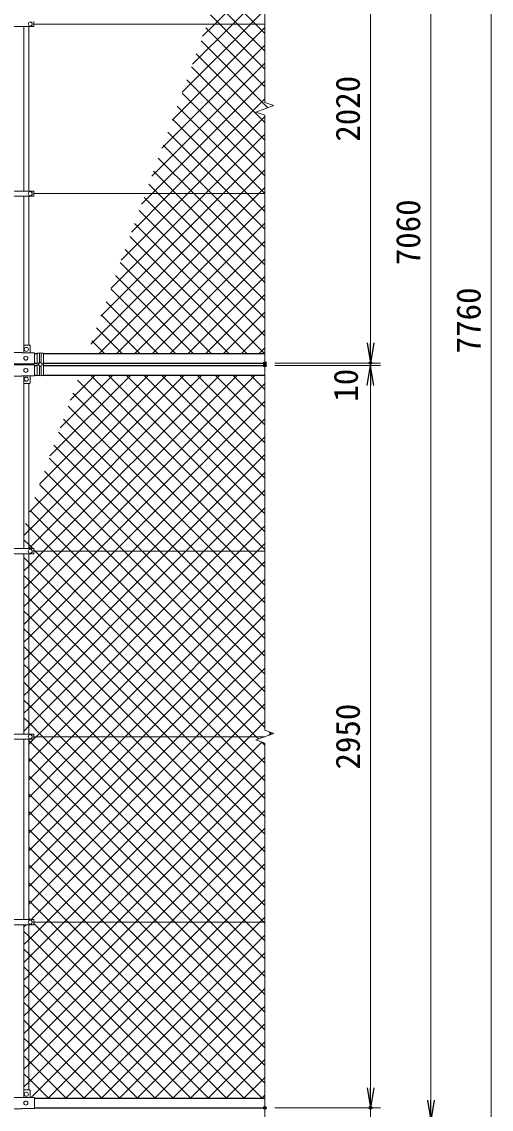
# Model space of a CAD drawing. Units: millimetres, scale not verified. Extents: x -8399 to 8401, y -5940 to 5940.
# Drawn here: x -4360 to -2493, y -2665 to 1657 of the extents above; entities that cross this region are included whole.
import ezdxf
from ezdxf.enums import TextEntityAlignment as Align

# ---------------------------------------------------------------- set-up
doc = ezdxf.new("R2010")
doc.units = ezdxf.units.MM
doc.header["$LTSCALE"] = 20
doc.header["$PDMODE"] = 32
doc.header["$PDSIZE"] = 10
for name, color, linetype, lineweight in [('0-1_D-STR1', 1, 'Continuous', 25), ('0-5_D-STR-DIM', 7, 'Continuous', 13), ('0-8_D-STR3', 3, 'Continuous', 13), ('0-D_D-STR2', 7, 'Continuous', 13)]:
    doc.layers.add(name, color=color, linetype=linetype, lineweight=lineweight)
doc.layers.add('0-6_0', color=7, linetype='Continuous')
doc.layers.add('0-7_Defpoints', color=8, linetype='Continuous')
doc.styles.add('ＭＳ ゴシック', font='')
doc.styles.get('ＭＳ ゴシック').set_extended_font_data('MS Gothic')

# ---------------------------------------------------------------- blocks, each defined once
blk = doc.blocks.new('_Open')
at = {"layer": '0-6_0'}
blk.add_line((-20, 3.333), (0, 0), dxfattribs=at)
blk.add_lwpolyline([(-20, -3.333), (0, 0), (-20, 0)], dxfattribs=at)

msp = doc.modelspace()

# ---------------------------------------------------------------- linework, layer by layer
at = {"layer": '0-1_D-STR1'}
for p, q in [((-4308.42, 338.55), (-4298.42, 338.55)), ((-4273.42, 338.55), (-3393.42, 338.55)), ((-4308.42, 300.45), (-4298.42, 300.45)), ((-4308.42, 290.45), (-4298.42, 290.45)), ((-4273.42, 300.45), (-3393.42, 300.45)), ((-4273.42, 290.45), (-3393.42, 290.45)), ((-4308.42, 252.35), (-4298.42, 252.35)), ((-4273.42, 252.35), (-3393.42, 252.35)), ((-4308.42, -2621.45), (-3393.42, -2621.45)), ((-4308.42, -2659.55), (-3393.42, -2659.55))]:
    msp.add_line(p, q, dxfattribs=at)
at = {"layer": '0-5_D-STR-DIM'}
for p, q in [((-2733.42, 4270.45), (-2733.42, -2629.55)), ((-2493.42, 4270.45), (-2493.42, -3329.55)), ((-3393.42, 3314.8), (-3393.42, 1336.11)), ((-2973.42, 380.45), (-2973.42, 2240.45)), ((-3428.66, 1297.63), (-3358.18, 1323.28)), ((-3393.42, 1284.8), (-3428.66, 1297.63)), ((-3358.18, 1323.28), (-3393.42, 1336.11)), ((-3393.42, 1284.8), (-3393.42, -1158.89)), ((-2973.42, 380.45), (-2973.42, 460.45)), ((-3353.42, 300.45), (-2933.42, 300.45)), ((-3353.42, 300.45), (-2933.42, 300.45)), ((-3353.42, 290.45), (-2933.42, 290.45)), ((-3353.42, 290.45), (-2933.42, 290.45)), ((-2973.42, 290.45), (-2973.42, 300.45)), ((-2973.42, 210.45), (-2973.42, -2579.55)), ((-2973.42, 210.45), (-2973.42, 130.45)), ((-3358.18, -1171.72), (-3393.42, -1158.89)), ((-3428.66, -1197.37), (-3358.18, -1171.72)), ((-3393.42, -1210.2), (-3428.66, -1197.37)), ((-3393.42, -1210.2), (-3393.42, -2799.55)), ((-2973.42, -2579.55), (-2973.42, -2499.55)), ((-3353.42, -2659.55), (-2933.42, -2659.55)), ((-3353.42, -2659.55), (-2933.42, -2659.55)), ((-2973.42, -2659.55), (-2973.42, -2709.55))]:
    msp.add_line(p, q, dxfattribs=at)
at = {"layer": '0-7_Defpoints'}
for p in [(-3393.42, 300.45), (-2973.42, 300.45), (-3393.42, 290.45), (-3393.42, -2659.55), (-2973.42, -2659.55)]:
    msp.add_point(p, dxfattribs=at)
at = {"layer": '0-8_D-STR3'}
for p, q in [((-4310.92, 1657.75), (-4310.92, 1637.15)), ((-3393.42, 1647.45), (-4310.92, 1647.45)), ((-4475.92, 1637.15), (-4310.92, 1637.15)), ((-4350.92, 1637.15), (-4350.92, 983.75)), ((-4331.92, 1637.15), (-4331.92, 983.75)), ((-4475.92, 983.75), (-4310.92, 983.75)), ((-4475.92, 963.15), (-4310.92, 963.15)), ((-4350.92, 370.88), (-4350.92, 963.15)), ((-4331.92, 371.55), (-4331.92, 963.15)), ((-4310.92, 983.75), (-4310.92, 963.15)), ((-3393.42, 973.45), (-4310.92, 973.45)), ((-4351.42, 341.55), (-4351.42, 369.55)), ((-4349.42, 371.55), (-4328.42, 371.55)), ((-4326.42, 341.55), (-4326.42, 369.55)), ((-4427.22, 342.05), (-4359.62, 342.05)), ((-4359.62, 342.05), (-4358.62, 341.55)), ((-4359.62, 341.55), (-4308.42, 341.55)), ((-4308.42, 297.55), (-4308.42, 341.55)), ((-4298.42, 339.82), (-4289.42, 339.82)), ((-4289.42, 339.82), (-4289.42, 307.45)), ((-4282.42, 339.82), (-4282.42, 307.45)), ((-4359.62, 297.55), (-4308.42, 297.55)), ((-4359.62, 293.35), (-4308.42, 293.35)), ((-4308.42, 293.35), (-4308.42, 249.35)), ((-4289.42, 250.56), (-4289.42, 283.45)), ((-4282.42, 250.56), (-4282.42, 283.45)), ((-4427.22, 248.85), (-4359.62, 248.85)), ((-4359.62, 248.85), (-4358.62, 249.35)), ((-4359.62, 249.35), (-4308.42, 249.35)), ((-4351.42, 249.35), (-4351.42, 221.35)), ((-4350.92, -437.25), (-4350.92, 220.03)), ((-4349.42, 219.35), (-4328.42, 219.35)), ((-4331.92, -437.25), (-4331.92, 219.35)), ((-4326.42, 249.35), (-4326.42, 221.35)), ((-4475.92, -437.25), (-4310.92, -437.25)), ((-4475.92, -457.85), (-4310.92, -457.85)), ((-4350.92, -1174.25), (-4350.92, -457.85)), ((-4331.92, -1174.25), (-4331.92, -457.85)), ((-4310.92, -437.25), (-4310.92, -457.85)), ((-3393.42, -447.55), (-4310.92, -447.55)), ((-4475.92, -1174.25), (-4310.92, -1174.25)), ((-4475.92, -1194.85), (-4310.92, -1194.85)), ((-4350.92, -1911.25), (-4350.92, -1194.85)), ((-4331.92, -1911.25), (-4331.92, -1194.85)), ((-4310.92, -1174.25), (-4310.92, -1194.85)), ((-3393.42, -1184.55), (-4310.92, -1184.55)), ((-4475.92, -1911.25), (-4310.92, -1911.25)), ((-4475.92, -1931.85), (-4310.92, -1931.85)), ((-4350.92, -2589.12), (-4350.92, -1931.85)), ((-4331.92, -2588.45), (-4331.92, -1931.85)), ((-4310.92, -1911.25), (-4310.92, -1931.85)), ((-3393.42, -1921.55), (-4310.92, -1921.55)), ((-4351.42, -2618.45), (-4351.42, -2590.45)), ((-4349.42, -2588.45), (-4328.42, -2588.45)), ((-4326.42, -2618.45), (-4326.42, -2590.45)), ((-4427.22, -2617.95), (-4359.62, -2617.95)), ((-4359.62, -2617.95), (-4358.62, -2618.45)), ((-4359.62, -2618.45), (-4308.42, -2618.45)), ((-4308.42, -2662.45), (-4308.42, -2618.45)), ((-4359.62, -2662.45), (-4308.42, -2662.45))]:
    msp.add_line(p, q, dxfattribs=at)
for points in [[(-4289.42, 250.56), (-4298.42, 250.56), (-4298.42, 339.82)], [(-4282.42, 339.82), (-4273.42, 339.82), (-4273.42, 250.56), (-4282.42, 250.56)], [(-4427.22, 297.05), (-4359.62, 297.05), (-4358.62, 297.55)], [(-4427.22, 293.85), (-4359.62, 293.85), (-4358.62, 293.35)], [(-4427.22, -2662.95), (-4359.62, -2662.95), (-4358.62, -2662.45)]]:
    msp.add_lwpolyline(points, dxfattribs=at)
msp.add_lwpolyline([(-4285.92, 287.35), (-4292.94, 291.4), (-4292.94, 299.5), (-4285.92, 303.55), (-4278.91, 299.5), (-4278.91, 291.4)], close=True, dxfattribs=at)
for centre, radius in [((-4325.92, 1647.45), 8), ((-4325.92, 973.45), 8), ((-4341.42, 354.55), 8), ((-4343.42, 319.55), 8), ((-4343.42, 271.35), 8), ((-4285.92, 295.45), 7.03), ((-4341.42, 236.35), 8), ((-4325.92, -447.55), 8), ((-4325.92, -1184.55), 8), ((-4325.92, -1921.55), 8), ((-4343.42, -2640.45), 8), ((-4341.42, -2605.45), 8)]:
    msp.add_circle(centre, radius, dxfattribs=at)
for centre, radius, start, end in [((-4349.42, 369.55), 2, 90, 180), ((-4328.42, 369.55), 2, 0, 90), ((-4285.92, 334.2), 6.62, 58.10921, 121.89079), ((-4285.92, 307.45), 3.5, 180, 0), ((-4285.92, 283.45), 3.5, 0, 180), ((-4349.42, 221.35), 2, 180, 270), ((-4328.42, 221.35), 2, 270, 0), ((-4285.92, 256.19), 6.62, 238.10921, 301.89079), ((-4349.42, -2590.45), 2, 90, 180), ((-4328.42, -2590.45), 2, 0, 90)]:
    msp.add_arc(centre, radius, start, end, dxfattribs=at)
at = {"layer": '0-D_D-STR2'}
for p, q in [((-3591.78, 1647.45), (-3393.42, 1845.81)), ((-3430.88, 1647.45), (-3571.59, 1788.16)), ((-3521.07, 1647.45), (-3393.42, 1775.1)), ((-3501.6, 1647.45), (-3590.46, 1736.31)), ((-3450.35, 1647.45), (-3393.42, 1704.38)), ((-3721.48, 1376.33), (-3450.35, 1647.45)), ((-3681.02, 1487.5), (-3521.07, 1647.45)), ((-3640.55, 1598.68), (-3591.78, 1647.45)), ((-3572.31, 1647.45), (-3609.33, 1684.47)), ((-3393.42, 1468.57), (-3572.31, 1647.45)), ((-3393.42, 1539.28), (-3501.6, 1647.45)), ((-3393.42, 1609.99), (-3430.88, 1647.45)), ((-3761.95, 1265.15), (-3393.42, 1633.67)), ((-3393.42, 1397.86), (-3628.19, 1632.63)), ((-3802.41, 1153.98), (-3393.42, 1562.96)), ((-3381.18, 1314.91), (-3647.06, 1580.79)), ((-3393.42, 1256.44), (-3665.93, 1528.95)), ((-3842.87, 1042.8), (-3393.42, 1492.25)), ((-3393.42, 1185.73), (-3684.8, 1477.11)), ((-3841.51, 973.45), (-3393.42, 1421.54)), ((-3393.42, 1115.02), (-3703.67, 1425.26)), ((-3770.8, 973.45), (-3393.42, 1350.83)), ((-3393.42, 1044.31), (-3722.54, 1373.42)), ((-3393.42, 973.6), (-3741.41, 1321.58)), ((-3463.99, 973.45), (-3760.28, 1269.74)), ((-3700.09, 973.45), (-3393.42, 1280.12)), ((-3534.7, 973.45), (-3779.15, 1217.9)), ((-3629.38, 973.45), (-3393.42, 1209.41)), ((-3605.41, 973.45), (-3798.01, 1166.05)), ((-3558.67, 973.45), (-3393.42, 1138.7)), ((-3676.12, 973.45), (-3816.88, 1114.21)), ((-3746.83, 973.45), (-3835.75, 1062.37)), ((-3487.96, 973.45), (-3393.42, 1067.99)), ((-3817.54, 973.45), (-3854.62, 1010.53)), ((-4085.66, 375.75), (-3487.96, 973.45)), ((-4045.2, 486.93), (-3558.67, 973.45)), ((-4004.73, 598.1), (-3629.38, 973.45)), ((-3964.27, 709.28), (-3700.09, 973.45)), ((-3923.8, 820.45), (-3770.8, 973.45)), ((-3883.34, 931.63), (-3841.51, 973.45)), ((-3393.42, 478.62), (-3873.49, 958.69)), ((-3393.42, 549.33), (-3817.54, 973.45)), ((-3393.42, 620.04), (-3746.83, 973.45)), ((-3393.42, 690.75), (-3676.12, 973.45)), ((-3393.42, 761.46), (-3605.41, 973.45)), ((-3393.42, 832.17), (-3534.7, 973.45)), ((-3393.42, 902.88), (-3463.99, 973.45)), ((-3981.44, 338.55), (-3393.42, 926.57)), ((-3393.42, 407.91), (-3892.36, 906.85)), ((-3394.78, 338.55), (-3911.23, 855)), ((-3910.73, 338.55), (-3393.42, 855.86)), ((-3465.49, 338.55), (-3930.1, 803.16)), ((-3840.02, 338.55), (-3393.42, 785.15)), ((-3536.2, 338.55), (-3948.97, 751.32)), ((-3606.91, 338.55), (-3967.83, 699.48)), ((-3769.3, 338.55), (-3393.42, 714.44)), ((-3677.62, 338.55), (-3986.7, 647.64)), ((-3698.59, 338.55), (-3393.42, 643.72)), ((-3748.33, 338.55), (-4005.57, 595.79)), ((-3627.88, 338.55), (-3393.42, 573.01)), ((-3819.04, 338.55), (-4024.44, 543.95)), ((-3889.75, 338.55), (-4043.31, 492.11)), ((-3557.17, 338.55), (-3393.42, 502.3)), ((-3960.46, 338.55), (-4062.18, 440.27)), ((-3486.46, 338.55), (-3393.42, 431.59)), ((-4031.17, 338.55), (-4081.05, 388.43)), ((-3415.75, 338.55), (-3393.42, 360.88)), ((-4328.45, -291.3), (-3784.79, 252.35)), ((-4287.98, -180.13), (-3855.5, 252.35)), ((-4272.56, -447.55), (-3572.66, 252.35)), ((-4247.52, -68.95), (-3926.22, 252.35)), ((-4207.05, 42.22), (-3996.93, 252.35)), ((-4201.85, -447.55), (-3501.95, 252.35)), ((-4166.59, 153.4), (-4067.64, 252.35)), ((-3457.2, -447.55), (-4137.65, 232.9)), ((-4131.14, -447.55), (-3431.24, 252.35)), ((-3393.42, -440.62), (-4086.39, 252.35)), ((-4060.43, -447.55), (-3393.42, 219.46)), ((-3393.42, -369.91), (-4015.68, 252.35)), ((-3393.42, -299.2), (-3944.97, 252.35)), ((-3393.42, -228.49), (-3874.26, 252.35)), ((-3393.42, -157.78), (-3803.55, 252.35)), ((-3393.42, -87.06), (-3732.84, 252.35)), ((-3393.42, -16.35), (-3662.13, 252.35)), ((-3393.42, 54.36), (-3591.42, 252.35)), ((-3393.42, 125.07), (-3520.71, 252.35)), ((-3393.42, 195.78), (-3450, 252.35)), ((-3527.92, -447.55), (-4156.52, 181.06)), ((-3989.72, -447.55), (-3393.42, 148.75)), ((-3598.63, -447.55), (-4175.39, 129.22)), ((-3669.34, -447.55), (-4194.26, 77.38)), ((-3919.01, -447.55), (-3393.42, 78.04)), ((-3740.05, -447.55), (-4213.13, 25.53)), ((-3848.3, -447.55), (-3393.42, 7.33)), ((-3810.76, -447.55), (-4232, -26.31)), ((-3881.47, -447.55), (-4250.87, -78.15)), ((-3777.59, -447.55), (-3393.42, -63.38)), ((-3952.18, -447.55), (-4269.74, -129.99)), ((-3706.88, -447.55), (-3393.42, -134.09)), ((-4022.89, -447.55), (-4288.6, -181.83)), ((-3636.17, -447.55), (-3393.42, -204.8)), ((-3494.74, -447.55), (-3393.42, -346.22)), ((-3424.03, -447.55), (-3393.42, -416.94)), ((-4331.92, -492.07), (-4350.92, -473.07)), ((-4331.92, -506.91), (-4272.56, -447.55)), ((-4331.92, -577.62), (-4201.85, -447.55)), ((-4331.92, -648.33), (-4131.14, -447.55)), ((-4331.92, -719.04), (-4060.43, -447.55)), ((-4331.92, -789.75), (-3989.72, -447.55)), ((-4331.92, -860.46), (-3919.01, -447.55)), ((-4331.92, -931.17), (-3848.3, -447.55)), ((-4331.92, -1001.88), (-3777.59, -447.55)), ((-4331.92, -1072.59), (-3706.88, -447.55)), ((-4331.92, -1143.3), (-3636.17, -447.55)), ((-4231.74, -1184.55), (-3494.74, -447.55)), ((-4161.03, -1184.55), (-3424.03, -447.55)), ((-3393.42, -1077.01), (-4022.89, -447.55)), ((-3393.42, -1006.3), (-3952.18, -447.55)), ((-3393.42, -935.59), (-3881.47, -447.55)), ((-3393.42, -864.88), (-3810.76, -447.55)), ((-3393.42, -794.17), (-3740.05, -447.55)), ((-3393.42, -723.46), (-3669.34, -447.55)), ((-3393.42, -652.75), (-3598.63, -447.55)), ((-3393.42, -582.04), (-3527.92, -447.55)), ((-3393.42, -511.33), (-3457.2, -447.55)), ((-4350.92, -525.91), (-4331.92, -506.91)), ((-3639.44, -1184.55), (-4331.92, -492.07)), ((-4090.32, -1184.55), (-3393.42, -487.65)), ((-4331.92, -562.78), (-4350.92, -543.78)), ((-4019.61, -1184.55), (-3393.42, -558.36)), ((-4350.92, -596.62), (-4331.92, -577.62)), ((-3710.15, -1184.55), (-4331.92, -562.78)), ((-4331.92, -633.49), (-4350.92, -614.49)), ((-3780.87, -1184.55), (-4331.92, -633.49)), ((-3948.9, -1184.55), (-3393.42, -629.07)), ((-4350.92, -667.33), (-4331.92, -648.33)), ((-4331.92, -704.2), (-4350.92, -685.2)), ((-4350.92, -738.04), (-4331.92, -719.04)), ((-3851.58, -1184.55), (-4331.92, -704.2)), ((-3878.19, -1184.55), (-3393.42, -699.78)), ((-4331.92, -774.91), (-4350.92, -755.91)), ((-3922.29, -1184.55), (-4331.92, -774.91)), ((-3807.48, -1184.55), (-3393.42, -770.49)), ((-4350.92, -808.75), (-4331.92, -789.75)), ((-4331.92, -845.62), (-4350.92, -826.62)), ((-4350.92, -879.46), (-4331.92, -860.46)), ((-3993, -1184.55), (-4331.92, -845.62)), ((-3736.77, -1184.55), (-3393.42, -841.2)), ((-4331.92, -916.33), (-4350.92, -897.33)), ((-4350.92, -950.17), (-4331.92, -931.17)), ((-4063.71, -1184.55), (-4331.92, -916.33)), ((-3666.06, -1184.55), (-3393.42, -911.91)), ((-4331.92, -987.04), (-4350.92, -968.04)), ((-4134.42, -1184.55), (-4331.92, -987.04)), ((-4350.92, -1020.88), (-4331.92, -1001.88)), ((-4331.92, -1057.75), (-4350.92, -1038.75)), ((-4350.92, -1091.59), (-4331.92, -1072.59)), ((-4205.13, -1184.55), (-4331.92, -1057.75)), ((-3524.64, -1184.55), (-3393.42, -1053.33)), ((-4331.92, -1128.46), (-4350.92, -1109.46)), ((-4350.92, -1162.3), (-4331.92, -1143.3)), ((-4275.84, -1184.55), (-4331.92, -1128.46)), ((-3453.93, -1184.55), (-3393.42, -1124.04)), ((-3366.43, -1174.72), (-3375.86, -1165.29)), ((-4331.92, -1284.72), (-4231.74, -1184.55)), ((-4331.92, -1355.44), (-4161.03, -1184.55)), ((-4331.92, -1426.15), (-4090.32, -1184.55)), ((-4331.92, -1496.86), (-4019.61, -1184.55)), ((-4331.92, -1567.57), (-3948.9, -1184.55)), ((-4331.92, -1638.28), (-3878.19, -1184.55)), ((-4331.92, -1708.99), (-3807.48, -1184.55)), ((-4331.92, -1779.7), (-3736.77, -1184.55)), ((-4331.92, -1850.41), (-3666.06, -1184.55)), ((-4331.92, -1214.01), (-4312.76, -1194.85)), ((-3609.55, -1921.55), (-4331.92, -1199.17)), ((-3538.84, -1921.55), (-4275.84, -1184.55)), ((-4261.64, -1921.55), (-3524.64, -1184.55)), ((-3468.13, -1921.55), (-4205.13, -1184.55)), ((-4190.93, -1921.55), (-3453.93, -1184.55)), ((-3397.42, -1921.55), (-4134.42, -1184.55)), ((-3393.42, -1854.83), (-4063.71, -1184.55)), ((-3393.42, -1784.12), (-3993, -1184.55)), ((-3393.42, -1713.41), (-3922.29, -1184.55)), ((-3393.42, -1642.7), (-3851.58, -1184.55)), ((-3393.42, -1571.99), (-3780.87, -1184.55)), ((-3393.42, -1501.28), (-3710.15, -1184.55)), ((-3393.42, -1430.57), (-3639.44, -1184.55)), ((-3393.42, -1218.44), (-3406.37, -1205.48)), ((-3377.38, -1178.71), (-3367.13, -1168.46)), ((-3680.26, -1921.55), (-4331.92, -1269.89)), ((-4049.51, -1921.55), (-3393.42, -1265.46)), ((-3978.8, -1921.55), (-3393.42, -1336.17)), ((-3750.97, -1921.55), (-4331.92, -1340.6)), ((-3821.68, -1921.55), (-4331.92, -1411.31)), ((-3908.08, -1921.55), (-3393.42, -1406.89)), ((-3892.39, -1921.55), (-4331.92, -1482.02)), ((-3837.37, -1921.55), (-3393.42, -1477.6)), ((-3963.1, -1921.55), (-4331.92, -1552.73)), ((-3766.66, -1921.55), (-3393.42, -1548.31)), ((-4033.81, -1921.55), (-4331.92, -1623.44)), ((-3695.95, -1921.55), (-3393.42, -1619.02)), ((-4104.53, -1921.55), (-4331.92, -1694.15)), ((-4175.24, -1921.55), (-4331.92, -1764.86)), ((-3554.53, -1921.55), (-3393.42, -1760.44)), ((-4245.95, -1921.55), (-4331.92, -1835.57)), ((-3483.82, -1921.55), (-3393.42, -1831.15)), ((-4350.92, -1940.12), (-4342.65, -1931.85)), ((-4326.96, -1911.25), (-4331.92, -1906.28)), ((-4331.92, -1991.83), (-4261.64, -1921.55)), ((-4331.92, -2062.54), (-4190.93, -1921.55)), ((-4331.92, -2203.96), (-4049.51, -1921.55)), ((-4331.92, -2274.67), (-3978.8, -1921.55)), ((-4331.92, -2345.39), (-3908.08, -1921.55)), ((-4331.92, -2416.1), (-3837.37, -1921.55)), ((-4331.92, -2486.81), (-3766.66, -1921.55)), ((-4331.92, -2557.52), (-3695.95, -1921.55)), ((-3616.76, -2621.45), (-4310.92, -1927.28)), ((-4254.43, -2621.45), (-3554.53, -1921.55)), ((-3546.05, -2621.45), (-4245.95, -1921.55)), ((-4183.72, -2621.45), (-3483.82, -1921.55)), ((-3475.34, -2621.45), (-4175.24, -1921.55)), ((-4113.01, -2621.45), (-3413.11, -1921.55)), ((-3404.63, -2621.45), (-4104.53, -1921.55)), ((-3393.42, -2561.94), (-4033.81, -1921.55)), ((-3393.42, -2491.23), (-3963.1, -1921.55)), ((-3393.42, -2420.52), (-3892.39, -1921.55)), ((-3393.42, -2349.81), (-3821.68, -1921.55)), ((-3393.42, -2279.1), (-3750.97, -1921.55)), ((-3393.42, -2208.39), (-3680.26, -1921.55)), ((-3393.42, -2137.67), (-3609.55, -1921.55)), ((-3393.42, -2066.96), (-3538.84, -1921.55)), ((-3393.42, -1996.25), (-3468.13, -1921.55)), ((-3413.11, -1921.55), (-3393.42, -1901.86)), ((-3393.42, -1925.54), (-3397.42, -1921.55)), ((-4331.92, -1976.99), (-4350.92, -1957.99)), ((-3687.47, -2621.45), (-4331.92, -1976.99)), ((-4042.3, -2621.45), (-3393.42, -1972.57)), ((-4350.92, -2010.83), (-4331.92, -1991.83)), ((-4331.92, -2047.7), (-4350.92, -2028.7)), ((-4350.92, -2081.54), (-4331.92, -2062.54)), ((-3758.18, -2621.45), (-4331.92, -2047.7)), ((-3971.59, -2621.45), (-3393.42, -2043.28)), ((-4331.92, -2118.41), (-4350.92, -2099.41)), ((-3900.88, -2621.45), (-3393.42, -2113.99)), ((-3828.89, -2621.45), (-4331.92, -2118.41)), ((-4331.92, -2189.12), (-4350.92, -2170.12)), ((-4350.92, -2222.96), (-4331.92, -2203.96)), ((-3899.6, -2621.45), (-4331.92, -2189.12)), ((-3830.17, -2621.45), (-3393.42, -2184.7)), ((-4331.92, -2259.83), (-4350.92, -2240.83)), ((-4350.92, -2293.67), (-4331.92, -2274.67)), ((-3970.31, -2621.45), (-4331.92, -2259.83)), ((-3759.46, -2621.45), (-3393.42, -2255.41)), ((-4331.92, -2330.55), (-4350.92, -2311.55)), ((-4041.02, -2621.45), (-4331.92, -2330.55)), ((-3688.75, -2621.45), (-3393.42, -2326.12)), ((-4350.92, -2364.39), (-4331.92, -2345.39)), ((-4331.92, -2401.26), (-4350.92, -2382.26)), ((-4350.92, -2435.1), (-4331.92, -2416.1)), ((-4111.73, -2621.45), (-4331.92, -2401.26)), ((-3618.04, -2621.45), (-3393.42, -2396.83)), ((-4331.92, -2471.97), (-4350.92, -2452.97)), ((-4350.92, -2505.81), (-4331.92, -2486.81)), ((-4182.44, -2621.45), (-4331.92, -2471.97)), ((-3547.32, -2621.45), (-3393.42, -2467.55)), ((-4331.92, -2542.68), (-4350.92, -2523.68)), ((-4253.15, -2621.45), (-4331.92, -2542.68)), ((-3476.61, -2621.45), (-3393.42, -2538.26)), ((-4350.92, -2576.52), (-4331.92, -2557.52)), ((-3405.9, -2621.45), (-3393.42, -2608.97))]:
    msp.add_line(p, q, dxfattribs=at)
for points in [[(-4052.15, 338.55), (-3417.25, 973.45), (-3393.42, 997.28)], [(-4350.92, -384.49), (-4331.92, -365.49), (-3714.08, 252.35)], [(-4332.97, -437.25), (-4331.92, -436.2), (-3643.37, 252.35)], [(-3393.42, -1147.73), (-4093.6, -447.55), (-4307.47, -233.67)], [(-3418.27, -1193.59), (-3427.31, -1184.55), (-4164.31, -447.55), (-4326.34, -285.52)], [(-4310.92, -1193.01), (-4302.46, -1184.55), (-3565.46, -447.55), (-3393.42, -275.51)], [(-3393.42, -1289.15), (-3498.02, -1184.55), (-4235.02, -447.55), (-4331.92, -350.65), (-4345.21, -337.36)], [(-4316.03, -437.25), (-4331.92, -421.36), (-4350.92, -402.36)], [(-3393.42, -1359.86), (-3568.73, -1184.55), (-4305.73, -447.55), (-4310.92, -442.36)], [(-4322.05, -1911.25), (-3595.35, -1184.55), (-3393.42, -982.62)], [(-4350.92, -2152.25), (-4331.92, -2133.25), (-4120.22, -1921.55), (-3404.75, -1206.08)], [(-4322.14, -2618.45), (-3625.24, -1921.55), (-3393.42, -1689.73)]]:
    msp.add_lwpolyline(points, dxfattribs=at)

# ---------------------------------------------------------------- block references
at = {"layer": '0-5_D-STR-DIM', "xscale": 4, "yscale": 4}
for p, rotation in [((-2973.42, 300.45), 270), ((-2973.42, 300.45), 270), ((-2973.42, 290.45), 90), ((-2973.42, 290.45), 90), ((-2973.42, -2659.55), 270), ((-2973.42, -2659.55), 270), ((-2733.42, -2709.55), 270)]:
    msp.add_blockref('_Open', p, dxfattribs=dict(at, rotation=rotation))

# ---------------------------------------------------------------- texts
at = {"layer": '0-5_D-STR-DIM', "style": 'ＭＳ ゴシック'}
for s, p in [('2020', (-2986.92, 1179.95)), ('7060', (-2746.92, 688.95)), ('7760', (-2506.92, 338.95)), ('10', (-2994.78, 146.73)), ('2950', (-2986.92, -1315.05))]:
    msp.add_text(s, height=96.19, rotation=90, dxfattribs=at).set_placement(p, align=Align.BOTTOM_LEFT)

doc.saveas('drawing.dxf')
